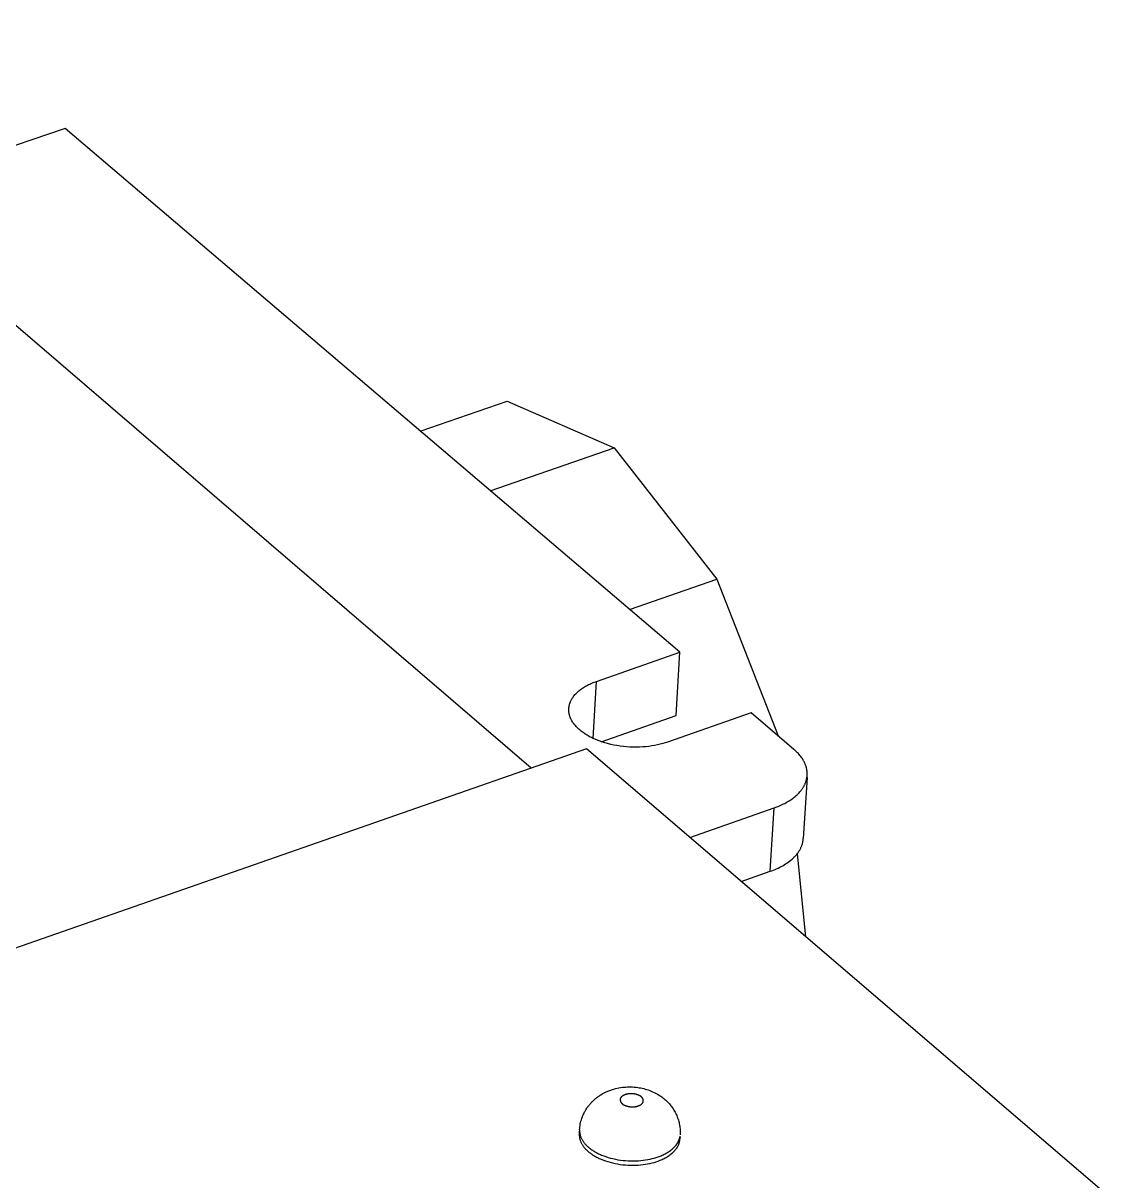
# Model space of a CAD drawing. Extents: x 623 to 1150, y 6 to 775.
# Drawn here: x 789.08 to 827.03, y 261.95 to 302.41 of the extents above; entities that cross this region are included whole.
import ezdxf

# ---------------------------------------------------------------- set-up
doc = ezdxf.new("R2010")
doc.units = 0
doc.layers.add('DIMENSIONES', color=7, linetype='CONTINUOUS')

msp = doc.modelspace()

# ---------------------------------------------------------------- linework, layer by layer
at = {"layer": 'DIMENSIONES'}
for points in [[(806.84, 276.368), (776.511, 302.405)], [(790.552, 298.728), (787.662, 297.745)], [(812.041, 280.421), (790.552, 298.728)], [(802.964, 288.153), (806.005, 289.201)], [(806.005, 289.201), (809.742, 287.565)], [(805.412, 286.068), (809.742, 287.565)], [(809.742, 287.565), (813.331, 282.98)], [(810.281, 281.921), (813.331, 282.98)], [(813.331, 282.98), (815.47, 277.5)], [(809.122, 279.405), (812.041, 280.421)], [(811.91, 278.212), (812.041, 280.421)], [(811.606, 277.282), (811.524, 277.255), (811.437, 277.229), (811.347, 277.206), (811.253, 277.184), (811.156, 277.165), (811.055, 277.148), (810.952, 277.134), (810.846, 277.122), (810.738, 277.114), (810.628, 277.108), (810.516, 277.106), (810.403, 277.106), (810.29, 277.111), (810.176, 277.118), (810.062, 277.129), (809.949, 277.143), (809.837, 277.16), (809.727, 277.18), (809.619, 277.203), (809.513, 277.23), (809.41, 277.259), (809.31, 277.291), (809.213, 277.325), (809.121, 277.361), (809.076, 277.38), (809.032, 277.399), (808.989, 277.419), (808.947, 277.44), (808.907, 277.46), (808.867, 277.482), (808.829, 277.503), (808.792, 277.525), (808.756, 277.547), (808.721, 277.569), (808.687, 277.592), (808.654, 277.615), (808.623, 277.638), (808.592, 277.661), (808.563, 277.684), (808.535, 277.708), (808.508, 277.731), (808.482, 277.756), (808.456, 277.78), (808.431, 277.806), (808.407, 277.831), (808.384, 277.858), (808.361, 277.884), (808.34, 277.912), (808.32, 277.939), (808.3, 277.967), (808.282, 277.996), (808.264, 278.025), (808.256, 278.039), (808.248, 278.054), (808.241, 278.068), (808.233, 278.083), (808.226, 278.098), (808.22, 278.113), (808.213, 278.128), (808.207, 278.143), (808.201, 278.159), (808.196, 278.174), (808.191, 278.189), (808.186, 278.205), (808.181, 278.22), (808.177, 278.235), (808.173, 278.251), (808.17, 278.267), (808.167, 278.282), (808.164, 278.298), (808.161, 278.314), (808.159, 278.329), (808.158, 278.345), (808.156, 278.361), (808.155, 278.377), (808.154, 278.393), (808.154, 278.408), (808.154, 278.424), (808.155, 278.44), (808.155, 278.456), (808.157, 278.472), (808.158, 278.488), (808.16, 278.504), (808.162, 278.519), (808.165, 278.535), (808.168, 278.551), (808.171, 278.567), (808.175, 278.582), (808.179, 278.598), (808.184, 278.614), (808.188, 278.629), (808.194, 278.645), (808.199, 278.66), (808.205, 278.676), (808.211, 278.691), (808.218, 278.707), (808.225, 278.722), (808.232, 278.737), (808.24, 278.752), (808.248, 278.767), (808.257, 278.782), (808.265, 278.797), (808.274, 278.812), (808.284, 278.827), (808.294, 278.841), (808.304, 278.856), (808.314, 278.87), (808.325, 278.884), (808.336, 278.899), (808.347, 278.913), (808.371, 278.941), (808.396, 278.968), (808.422, 278.995), (808.449, 279.021), (808.477, 279.047), (808.507, 279.072), (808.537, 279.097), (808.568, 279.121), (808.601, 279.144), (808.634, 279.167), (808.668, 279.189), (808.702, 279.211), (808.738, 279.232), (808.774, 279.252), (808.811, 279.272), (808.848, 279.291), (808.886, 279.309), (808.924, 279.327), (808.963, 279.344), (809.002, 279.36), (809.042, 279.376), (809.122, 279.405)], [(809.007, 277.411), (809.122, 279.405)], [(809.289, 277.298), (811.91, 278.212)], [(814.528, 278.302), (811.606, 277.282)], [(816.023, 277.029), (814.528, 278.302)], [(808.775, 277.044), (768.712, 263.068)], [(827.03, 261.405), (808.775, 277.044)], [(815.33, 274.982), (815.426, 275.018), (815.474, 275.036), (815.521, 275.056), (815.568, 275.077), (815.614, 275.098), (815.659, 275.12), (815.704, 275.143), (815.748, 275.167), (815.792, 275.192), (815.834, 275.217), (815.876, 275.243), (815.917, 275.27), (815.956, 275.297), (815.995, 275.326), (816.032, 275.355), (816.069, 275.385), (816.104, 275.415), (816.138, 275.446), (816.17, 275.478), (816.201, 275.51), (816.231, 275.543), (816.259, 275.577), (816.273, 275.594), (816.286, 275.611), (816.299, 275.628), (816.311, 275.646), (816.323, 275.663), (816.335, 275.681), (816.346, 275.699), (816.357, 275.717), (816.367, 275.735), (816.377, 275.753), (816.387, 275.771), (816.396, 275.789), (816.405, 275.807), (816.413, 275.826), (816.421, 275.844), (816.428, 275.863), (816.435, 275.881), (816.442, 275.9), (816.448, 275.919), (816.453, 275.938), (816.459, 275.957), (816.463, 275.976), (816.468, 275.995), (816.472, 276.014), (816.475, 276.033), (816.478, 276.052), (816.481, 276.071), (816.483, 276.09), (816.485, 276.109), (816.486, 276.128), (816.487, 276.147), (816.487, 276.166), (816.487, 276.185), (816.486, 276.204), (816.486, 276.223), (816.484, 276.243), (816.482, 276.262), (816.48, 276.281), (816.478, 276.3), (816.474, 276.318), (816.471, 276.337), (816.467, 276.356), (816.463, 276.375), (816.458, 276.394), (816.453, 276.412), (816.447, 276.431), (816.441, 276.449), (816.435, 276.468), (816.428, 276.486), (816.421, 276.505), (816.414, 276.523), (816.406, 276.541), (816.398, 276.559), (816.389, 276.577), (816.38, 276.595), (816.371, 276.612), (816.361, 276.63), (816.351, 276.648), (816.33, 276.682), (816.308, 276.716), (816.284, 276.75), (816.259, 276.783), (816.233, 276.816), (816.206, 276.848), (816.178, 276.88), (816.149, 276.911), (816.119, 276.941), (816.088, 276.971), (816.056, 277), (816.023, 277.029)], [(816.481, 276.051), (816.349, 273.909)], [(812.385, 273.951), (815.33, 274.982)], [(815.194, 272.768), (815.33, 274.982)], [(815.194, 272.768), (815.251, 272.789), (815.308, 272.811), (815.364, 272.833), (815.419, 272.857), (815.474, 272.883), (815.528, 272.909), (815.58, 272.936), (815.632, 272.965), (815.683, 272.994), (815.732, 273.025), (815.78, 273.056), (815.827, 273.089), (815.872, 273.123), (815.916, 273.158), (815.958, 273.193), (815.998, 273.23), (816.018, 273.249), (816.037, 273.268), (816.055, 273.287), (816.073, 273.306), (816.091, 273.326), (816.108, 273.346), (816.124, 273.366), (816.14, 273.386), (816.155, 273.406), (816.17, 273.427), (816.185, 273.447), (816.198, 273.468), (816.212, 273.489), (816.224, 273.51), (816.236, 273.532), (816.248, 273.553), (816.259, 273.575), (816.269, 273.596), (816.278, 273.618), (816.288, 273.64), (816.296, 273.662), (816.304, 273.684), (816.311, 273.706), (816.318, 273.729), (816.324, 273.751), (816.329, 273.773), (816.334, 273.796), (816.338, 273.818), (816.342, 273.841), (816.345, 273.863), (816.347, 273.886), (816.349, 273.909)], [(816.132, 273.375), (816.432, 270.484)], [(814.181, 272.413), (815.194, 272.768)], [(808.533, 263.739), (808.537, 263.789), (808.542, 263.839), (808.549, 263.889), (808.558, 263.938), (808.568, 263.988), (808.58, 264.036), (808.594, 264.085), (808.61, 264.132), (808.621, 264.166), (808.634, 264.199), (808.647, 264.232), (808.662, 264.264), (808.677, 264.297), (808.692, 264.328), (808.709, 264.36), (808.726, 264.391), (808.755, 264.439), (808.785, 264.487), (808.801, 264.51), (808.818, 264.533), (808.835, 264.556), (808.852, 264.578), (808.87, 264.601), (808.888, 264.623), (808.906, 264.645), (808.925, 264.666), (808.945, 264.687), (808.964, 264.708), (808.984, 264.728), (809.005, 264.748), (809.026, 264.768), (809.047, 264.787), (809.068, 264.806), (809.09, 264.825), (809.112, 264.843), (809.134, 264.861), (809.157, 264.878), (809.18, 264.895), (809.203, 264.912), (809.227, 264.928), (809.25, 264.943), (809.274, 264.959), (809.323, 264.988), (809.372, 265.015), (809.432, 265.046), (809.463, 265.06), (809.494, 265.074), (809.525, 265.088), (809.557, 265.101), (809.589, 265.113), (809.621, 265.124)], [(809.621, 265.124), (809.677, 265.143), (809.734, 265.16), (809.791, 265.175), (809.85, 265.189), (809.908, 265.201), (809.967, 265.211), (810.027, 265.22), (810.086, 265.226), (810.146, 265.231), (810.206, 265.234), (810.266, 265.235), (810.326, 265.235), (810.386, 265.233), (810.445, 265.229), (810.504, 265.223), (810.563, 265.215), (810.616, 265.207), (810.67, 265.198), (810.723, 265.186), (810.775, 265.174), (810.828, 265.16), (810.88, 265.144), (810.932, 265.127), (810.983, 265.108), (811.033, 265.088), (811.083, 265.067), (811.133, 265.044), (811.181, 265.02), (811.229, 264.994), (811.276, 264.967), (811.322, 264.939), (811.367, 264.909), (811.405, 264.883), (811.442, 264.855), (811.478, 264.827), (811.514, 264.797), (811.546, 264.768), (811.579, 264.738), (811.61, 264.707), (811.64, 264.675), (811.67, 264.642), (811.699, 264.608), (811.726, 264.573), (811.753, 264.538), (811.779, 264.501), (811.803, 264.464), (811.827, 264.427), (811.849, 264.389), (811.871, 264.35), (811.891, 264.31), (811.91, 264.271), (811.928, 264.23), (811.944, 264.191), (811.959, 264.151), (811.973, 264.11), (811.986, 264.069), (811.998, 264.027), (812.008, 263.985), (812.018, 263.942), (812.026, 263.9), (812.033, 263.857), (812.038, 263.814), (812.043, 263.771), (812.046, 263.728), (812.048, 263.684), (812.048, 263.641), (812.048, 263.598), (812.046, 263.555)], [(808.524, 263.586), (808.524, 263.575), (808.523, 263.565), (808.523, 263.554), (808.523, 263.544), (808.523, 263.534), (808.524, 263.523), (808.525, 263.513), (808.525, 263.503), (808.526, 263.492), (808.528, 263.482), (808.529, 263.472), (808.53, 263.462), (808.532, 263.451), (808.534, 263.441), (808.539, 263.421), (808.544, 263.4), (808.549, 263.38), (808.556, 263.36), (808.563, 263.34), (808.571, 263.32), (808.579, 263.301), (808.589, 263.281), (808.598, 263.262), (808.609, 263.243), (808.62, 263.224), (808.631, 263.205), (808.643, 263.187), (808.656, 263.168), (808.669, 263.15), (808.683, 263.133), (808.697, 263.115), (808.712, 263.098), (808.727, 263.081), (808.743, 263.064), (808.759, 263.047), (808.775, 263.031), (808.792, 263.015), (808.809, 262.999), (808.826, 262.984), (808.849, 262.965), (808.872, 262.946), (808.896, 262.927), (808.921, 262.909), (808.947, 262.89), (808.974, 262.872), (809.002, 262.854), (809.03, 262.836), (809.06, 262.819), (809.091, 262.801), (809.122, 262.784), (809.154, 262.768), (809.187, 262.751), (809.222, 262.735), (809.256, 262.72), (809.292, 262.704), (809.366, 262.675), (809.443, 262.647), (809.522, 262.622), (809.604, 262.599), (809.688, 262.577), (809.774, 262.558), (809.862, 262.542), (809.951, 262.528), (810.041, 262.517), (810.131, 262.508), (810.222, 262.502), (810.312, 262.499), (810.402, 262.498), (810.491, 262.5), (810.578, 262.505), (810.664, 262.512), (810.749, 262.521), (810.831, 262.532), (810.911, 262.546), (810.988, 262.562), (811.063, 262.579), (811.134, 262.598), (811.203, 262.619), (811.269, 262.641), (811.307, 262.655), (811.345, 262.669), (811.382, 262.685), (811.419, 262.701), (811.455, 262.717), (811.491, 262.735), (811.526, 262.753), (811.56, 262.772), (811.594, 262.792), (811.627, 262.813), (811.659, 262.834), (811.69, 262.856), (811.72, 262.879), (811.749, 262.902), (811.777, 262.926), (811.791, 262.938), (811.804, 262.951), (811.817, 262.963), (811.829, 262.976), (811.842, 262.989), (811.854, 263.002), (811.865, 263.015), (811.877, 263.028), (811.888, 263.042), (811.898, 263.055), (811.908, 263.069), (811.918, 263.083), (811.928, 263.096), (811.937, 263.11), (811.946, 263.125), (811.954, 263.139), (811.962, 263.153), (811.97, 263.167), (811.977, 263.182), (811.984, 263.196), (811.99, 263.211), (811.996, 263.226), (812.002, 263.241), (812.007, 263.255), (812.012, 263.27), (812.016, 263.285), (812.02, 263.3), (812.024, 263.315), (812.027, 263.33), (812.03, 263.345), (812.032, 263.361), (812.034, 263.376), (812.036, 263.391), (812.037, 263.406)], [(808.524, 263.586), (808.53, 263.684)], [(808.533, 263.735), (808.532, 263.725), (808.532, 263.714), (808.532, 263.704), (808.532, 263.694), (808.532, 263.683), (808.533, 263.673), (808.533, 263.662), (808.534, 263.652), (808.535, 263.642), (808.536, 263.632), (808.538, 263.621), (808.539, 263.611), (808.541, 263.601), (808.543, 263.59), (808.547, 263.57), (808.552, 263.55), (808.558, 263.53), (808.565, 263.51), (808.572, 263.49), (808.58, 263.47), (808.588, 263.45), (808.597, 263.431), (808.607, 263.411), (808.617, 263.392), (808.628, 263.373), (808.64, 263.355), (808.652, 263.336), (808.665, 263.318), (808.678, 263.3), (808.692, 263.282), (808.706, 263.264), (808.72, 263.247), (808.736, 263.23), (808.751, 263.213), (808.767, 263.197), (808.784, 263.18), (808.8, 263.164), (808.818, 263.148), (808.835, 263.133), (808.857, 263.114), (808.881, 263.095), (808.905, 263.077), (808.93, 263.058), (808.956, 263.04), (808.983, 263.021), (809.01, 263.003), (809.039, 262.986), (809.069, 262.968), (809.099, 262.951), (809.131, 262.934), (809.163, 262.917), (809.196, 262.901), (809.23, 262.885), (809.265, 262.869), (809.301, 262.854), (809.375, 262.824), (809.451, 262.797), (809.531, 262.771), (809.613, 262.748), (809.697, 262.727), (809.783, 262.708), (809.871, 262.691), (809.96, 262.678), (810.05, 262.666), (810.14, 262.658), (810.231, 262.652), (810.321, 262.649), (810.411, 262.648), (810.499, 262.65), (810.587, 262.654), (810.673, 262.661), (810.757, 262.67), (810.84, 262.682), (810.919, 262.695), (810.997, 262.711), (811.071, 262.728), (811.143, 262.747), (811.212, 262.768), (811.278, 262.79), (811.314, 262.803), (811.35, 262.817), (811.385, 262.831), (811.42, 262.847), (811.454, 262.862), (811.488, 262.879), (811.522, 262.896), (811.555, 262.914), (811.587, 262.932), (811.619, 262.951), (811.65, 262.971), (811.68, 262.992), (811.709, 263.013), (811.737, 263.034), (811.764, 263.057), (811.79, 263.079), (811.816, 263.103), (811.84, 263.127), (811.851, 263.139), (811.863, 263.151), (811.874, 263.164), (811.884, 263.176), (811.895, 263.189), (811.905, 263.202), (811.915, 263.215), (811.924, 263.228), (811.933, 263.241), (811.942, 263.254), (811.951, 263.267), (811.959, 263.281), (811.966, 263.294), (811.974, 263.308), (811.981, 263.322), (811.988, 263.335), (811.994, 263.349), (812, 263.363), (812.006, 263.377), (812.011, 263.391), (812.016, 263.405), (812.021, 263.419), (812.025, 263.433), (812.029, 263.447), (812.032, 263.462), (812.035, 263.476), (812.038, 263.49), (812.04, 263.505)], [(812.043, 263.505), (812.037, 263.406)]]:
    msp.add_lwpolyline(points, dxfattribs=at)
msp.add_lwpolyline([(810.127, 264.965), (810.121, 264.963), (810.116, 264.961), (810.11, 264.959), (810.104, 264.956), (810.098, 264.954), (810.092, 264.951), (810.086, 264.948), (810.079, 264.945), (810.073, 264.942), (810.067, 264.938), (810.061, 264.935), (810.054, 264.931), (810.048, 264.927), (810.042, 264.923), (810.036, 264.919), (810.03, 264.915), (810.024, 264.911), (810.018, 264.906), (810.012, 264.902), (810.007, 264.897), (810.001, 264.892), (809.996, 264.887), (809.991, 264.882), (809.986, 264.877), (809.984, 264.874), (809.982, 264.871), (809.98, 264.869), (809.978, 264.866), (809.976, 264.863), (809.974, 264.86), (809.972, 264.858), (809.97, 264.855), (809.968, 264.852), (809.966, 264.849), (809.965, 264.846), (809.963, 264.843), (809.962, 264.84), (809.961, 264.837), (809.959, 264.834), (809.958, 264.831), (809.957, 264.828), (809.956, 264.826), (809.956, 264.824), (809.955, 264.821), (809.954, 264.819), (809.954, 264.816), (809.953, 264.814), (809.953, 264.811), (809.952, 264.809), (809.952, 264.806), (809.952, 264.804), (809.952, 264.801), (809.951, 264.798), (809.951, 264.796), (809.951, 264.793), (809.951, 264.791), (809.951, 264.788), (809.951, 264.786), (809.951, 264.783), (809.951, 264.78), (809.951, 264.778), (809.952, 264.775), (809.952, 264.77), (809.953, 264.765), (809.954, 264.76), (809.955, 264.755), (809.956, 264.749), (809.958, 264.744), (809.959, 264.739), (809.961, 264.734), (809.963, 264.729), (809.965, 264.724), (809.967, 264.719), (809.969, 264.714), (809.972, 264.709), (809.974, 264.704), (809.977, 264.7), (809.98, 264.695), (809.982, 264.69), (809.985, 264.686), (809.989, 264.681), (809.992, 264.677), (809.995, 264.673), (809.999, 264.668), (810.004, 264.663), (810.008, 264.658), (810.012, 264.653), (810.017, 264.649), (810.022, 264.645), (810.027, 264.64), (810.032, 264.636), (810.037, 264.632), (810.042, 264.628), (810.048, 264.625), (810.053, 264.621), (810.058, 264.617), (810.064, 264.614), (810.07, 264.611), (810.075, 264.607), (810.081, 264.604), (810.087, 264.601), (810.099, 264.596), (810.111, 264.59), (810.124, 264.585), (810.136, 264.58), (810.149, 264.576), (810.162, 264.572), (810.174, 264.568), (810.189, 264.564), (810.203, 264.56), (810.218, 264.557), (810.232, 264.553), (810.246, 264.55), (810.261, 264.548), (810.276, 264.546), (810.29, 264.543), (810.305, 264.542), (810.319, 264.54), (810.334, 264.539), (810.348, 264.538), (810.363, 264.538), (810.377, 264.537), (810.392, 264.537), (810.406, 264.538), (810.42, 264.538), (810.433, 264.539), (810.447, 264.54), (810.46, 264.542), (810.474, 264.543), (810.488, 264.545), (810.501, 264.548), (810.514, 264.55), (810.528, 264.553), (810.541, 264.557), (810.555, 264.561), (810.568, 264.565), (810.581, 264.569), (810.594, 264.574), (810.607, 264.58), (810.621, 264.585), (810.631, 264.59), (810.642, 264.596), (810.652, 264.601), (810.662, 264.607), (810.672, 264.613), (810.677, 264.616), (810.682, 264.62), (810.686, 264.623), (810.691, 264.626), (810.695, 264.63), (810.7, 264.633), (810.704, 264.637), (810.708, 264.641), (810.712, 264.645), (810.716, 264.649), (810.72, 264.653), (810.723, 264.657), (810.727, 264.661), (810.73, 264.665), (810.733, 264.67), (810.735, 264.672), (810.736, 264.674), (810.738, 264.676), (810.739, 264.679), (810.741, 264.681), (810.742, 264.683), (810.743, 264.686), (810.744, 264.688), (810.745, 264.69), (810.747, 264.693), (810.748, 264.695), (810.749, 264.698), (810.75, 264.7), (810.751, 264.703), (810.752, 264.707), (810.753, 264.711), (810.754, 264.715), (810.755, 264.719), (810.756, 264.723), (810.756, 264.727), (810.757, 264.731), (810.757, 264.736), (810.758, 264.74), (810.758, 264.744), (810.758, 264.749), (810.758, 264.753), (810.758, 264.757), (810.758, 264.762), (810.757, 264.766), (810.757, 264.771), (810.756, 264.775), (810.755, 264.779), (810.754, 264.784), (810.754, 264.788), (810.753, 264.792), (810.751, 264.796), (810.75, 264.801), (810.749, 264.805), (810.747, 264.809), (810.746, 264.813), (810.744, 264.817), (810.742, 264.821), (810.741, 264.825), (810.739, 264.829), (810.737, 264.833), (810.735, 264.837), (810.732, 264.842), (810.729, 264.847), (810.726, 264.851), (810.722, 264.856), (810.719, 264.86), (810.715, 264.865), (810.711, 264.869), (810.708, 264.873), (810.704, 264.877), (810.7, 264.881), (810.695, 264.885), (810.691, 264.888), (810.687, 264.892), (810.682, 264.896), (810.678, 264.899), (810.673, 264.902), (810.668, 264.906), (810.664, 264.909), (810.659, 264.912), (810.654, 264.915), (810.644, 264.921), (810.633, 264.926), (810.623, 264.932), (810.612, 264.937), (810.602, 264.942), (810.591, 264.946), (810.577, 264.952), (810.563, 264.957), (810.549, 264.962), (810.534, 264.967), (810.52, 264.971), (810.506, 264.975), (810.491, 264.979), (810.477, 264.982), (810.462, 264.985), (810.448, 264.988), (810.433, 264.99), (810.419, 264.992), (810.404, 264.994), (810.39, 264.996), (810.375, 264.997), (810.36, 264.997), (810.346, 264.998), (810.331, 264.998), (810.316, 264.998), (810.302, 264.997), (810.287, 264.996), (810.272, 264.995), (810.258, 264.993), (810.243, 264.992), (810.229, 264.989), (810.214, 264.987), (810.199, 264.984), (810.185, 264.981), (810.17, 264.977), (810.156, 264.973), (810.141, 264.969)], close=True, dxfattribs=at)

doc.saveas('drawing.dxf')
